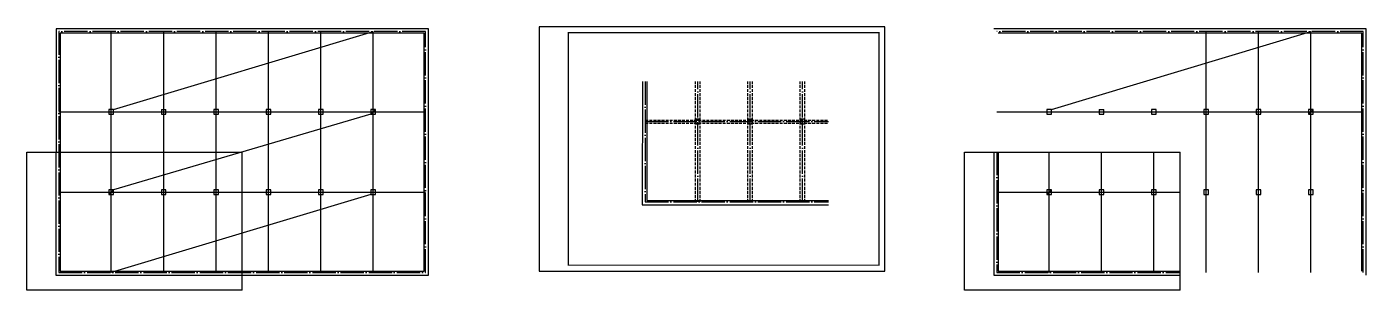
# Model space of a CAD drawing. Extents: x 35468 to 150561, y 86477 to 109128.
import ezdxf

# ---------------------------------------------------------------- set-up
doc = ezdxf.new("R2010")
doc.units = 0
doc.header["$LTSCALE"] = 1000
doc.header["$MEASUREMENT"] = 0
doc.linetypes.add('DASH', pattern=[0.35, 0.25, -0.1])
doc.linetypes.add('DOTE', pattern=[2.42, 2, -0.2, 0.02, -0.2])
doc.layers.add('PUB_TITLE', color=4, linetype='Continuous')

msp = doc.modelspace()

# ---------------------------------------------------------------- linework, layer by layer
at = {"linetype": 'Continuous'}
for p, q in [((37980, 108958), (37973, 87758)), ((69980, 108958), (37980, 108958)), ((38350, 108588), (38350, 88128)), ((69610, 108588), (38350, 108588)), ((69610, 88128), (69610, 108588)), ((69980, 87758), (69980, 108958)), ((150561, 108958), (118561, 108958)), ((150191, 108588), (118931, 108588)), ((150191, 88128), (150191, 108588)), ((150561, 87758), (150561, 108958)), ((88366, 104422), (88359, 93822)), ((88736, 104422), (88736, 94192)), ((118561, 98358), (118554, 87758)), ((118931, 98358), (118931, 88128)), ((88359, 93822), (104366, 93822)), ((88736, 94192), (104366, 94192)), ((37973, 87758), (69980, 87758)), ((38350, 88128), (69610, 88128)), ((118554, 87758), (134561, 87758)), ((118931, 88128), (134561, 88128))]:
    msp.add_line(p, q, dxfattribs=at)
at = {"linetype": 'DOTE'}
for p, q in [((69730, 108708), (38230, 108708)), ((38230, 108708), (38230, 88008)), ((69730, 88008), (69730, 108708)), ((150311, 108708), (118811, 108708)), ((150311, 88008), (150311, 108708)), ((88616, 104422), (88616, 94072)), ((93116, 94072), (93116, 104422)), ((97616, 94072), (97616, 104422)), ((102116, 94072), (102116, 104422)), ((88616, 100972), (104366, 100972)), ((118811, 98358), (118811, 88008)), ((88616, 94072), (104366, 94072)), ((38230, 88008), (69730, 88008)), ((118811, 88008), (134561, 88008))]:
    msp.add_line(p, q, dxfattribs=at)
for p, q in [((42730, 88008), (42730, 108708)), ((42930, 102008), (65230, 108708)), ((47230, 88008), (47230, 108708)), ((51730, 88008), (51730, 108708)), ((56230, 88008), (56230, 108708)), ((60730, 88008), (60730, 108708)), ((65230, 88008), (65230, 108708)), ((123511, 102008), (145811, 108708)), ((136811, 88008), (136811, 108708)), ((141311, 88008), (141311, 108708)), ((145811, 88008), (145811, 108708)), ((38230, 101808), (69730, 101808)), ((42930, 102008), (42530, 102008)), ((42530, 102008), (42530, 101608)), ((42530, 101608), (42930, 101608)), ((42930, 101608), (42930, 102008)), ((65030, 101608), (42930, 95108)), ((47030, 102008), (47030, 101608)), ((47030, 102008), (47430, 102008)), ((47030, 101608), (47430, 101608)), ((47430, 101608), (47430, 102008)), ((51930, 102008), (51530, 102008)), ((51530, 102008), (51530, 101608)), ((51530, 101608), (51930, 101608)), ((51930, 101608), (51930, 102008)), ((56430, 102008), (56030, 102008)), ((56030, 102008), (56030, 101608)), ((56030, 101608), (56430, 101608)), ((56430, 101608), (56430, 102008)), ((60930, 102008), (60530, 102008)), ((60530, 102008), (60530, 101608)), ((60530, 101608), (60930, 101608)), ((60930, 101608), (60930, 102008)), ((65430, 102008), (65030, 102008)), ((65030, 102008), (65030, 101608)), ((65030, 101608), (65430, 102008)), ((65030, 101608), (65430, 101608)), ((65430, 101608), (65430, 102008)), ((118811, 101808), (150311, 101808)), ((123511, 102008), (123111, 102008)), ((123111, 102008), (123111, 101608)), ((123111, 101608), (123511, 101608)), ((123511, 101608), (123511, 102008)), ((127611, 102008), (127611, 101608)), ((127611, 102008), (128011, 102008)), ((127611, 101608), (128011, 101608)), ((128011, 101608), (128011, 102008)), ((132511, 102008), (132111, 102008)), ((132111, 102008), (132111, 101608)), ((132111, 101608), (132511, 101608)), ((132511, 101608), (132511, 102008)), ((137011, 102008), (136611, 102008)), ((136611, 102008), (136611, 101608)), ((136611, 101608), (137011, 101608)), ((137011, 101608), (137011, 102008)), ((141511, 102008), (141111, 102008)), ((141111, 102008), (141111, 101608)), ((141111, 101608), (141511, 101608)), ((141511, 101608), (141511, 102008)), ((146011, 102008), (145611, 102008)), ((145611, 102008), (145611, 101608)), ((145611, 101608), (146011, 102008)), ((145611, 101608), (146011, 101608)), ((146011, 101608), (146011, 102008)), ((93316, 101172), (92916, 101172)), ((92916, 101172), (92916, 100772)), ((92916, 100772), (93316, 100772)), ((93316, 100772), (93316, 101172)), ((97816, 101172), (97416, 101172)), ((97416, 101172), (97416, 100772)), ((97416, 100772), (97816, 100772)), ((97816, 100772), (97816, 101172)), ((102316, 101172), (101916, 101172)), ((101916, 101172), (101916, 100772)), ((101916, 100772), (102316, 100772)), ((102316, 100772), (102316, 101172)), ((35468, 98358), (53980, 98358)), ((35468, 86477), (35468, 98358)), ((53980, 86477), (53980, 98358)), ((116049, 98358), (134561, 98358)), ((116049, 86477), (116049, 98358)), ((123311, 88008), (123311, 98358)), ((127811, 88008), (127811, 98358)), ((132311, 88008), (132311, 98358)), ((134561, 86477), (134561, 98358)), ((38230, 94908), (69730, 94908)), ((42930, 95108), (42530, 95108)), ((42530, 95108), (42530, 94708)), ((42930, 95108), (42530, 94708)), ((42530, 94708), (42930, 94708)), ((65030, 94708), (42730, 88008)), ((42930, 94708), (42930, 95108)), ((47430, 95108), (47030, 95108)), ((47030, 95108), (47030, 94708)), ((47030, 94708), (47430, 94708)), ((47430, 94708), (47430, 95108)), ((51930, 95108), (51530, 95108)), ((51530, 95108), (51530, 94708)), ((51530, 94708), (51930, 94708)), ((51930, 94708), (51930, 95108)), ((56430, 95108), (56030, 95108)), ((56030, 95108), (56030, 94708)), ((56030, 94708), (56430, 94708)), ((56430, 94708), (56430, 95108)), ((60930, 95108), (60530, 95108)), ((60530, 95108), (60530, 94708)), ((60530, 94708), (60930, 94708)), ((60930, 94708), (60930, 95108)), ((65430, 95108), (65030, 95108)), ((65030, 95108), (65030, 94708)), ((65030, 94708), (65430, 94708)), ((65430, 94708), (65430, 95108)), ((118811, 94908), (134561, 94908)), ((123511, 95108), (123111, 95108)), ((123111, 95108), (123111, 94708)), ((123511, 95108), (123111, 94708)), ((123111, 94708), (123511, 94708)), ((123511, 94708), (123511, 95108)), ((128011, 95108), (127611, 95108)), ((127611, 95108), (127611, 94708)), ((127611, 94708), (128011, 94708)), ((128011, 94708), (128011, 95108)), ((132511, 95108), (132111, 95108)), ((132111, 95108), (132111, 94708)), ((132111, 94708), (132511, 94708)), ((132511, 94708), (132511, 95108)), ((137011, 95108), (136611, 95108)), ((136611, 95108), (136611, 94708)), ((136611, 94708), (137011, 94708)), ((137011, 94708), (137011, 95108)), ((141511, 95108), (141111, 95108)), ((141111, 95108), (141111, 94708)), ((141111, 94708), (141511, 94708)), ((141511, 94708), (141511, 95108)), ((146011, 95108), (145611, 95108)), ((145611, 95108), (145611, 94708)), ((145611, 94708), (146011, 94708)), ((146011, 94708), (146011, 95108)), ((53980, 86477), (35468, 86477)), ((134561, 86477), (116049, 86477))]:
    msp.add_line(p, q)
at = {"linetype": 'DASH'}
for p, q in [((92916, 94072), (92916, 104422)), ((93316, 94072), (93316, 104422)), ((97416, 94072), (97416, 104422)), ((97816, 94072), (97816, 104422)), ((101916, 94072), (101916, 104422)), ((102316, 94072), (102316, 104422)), ((88616, 101097), (104366, 101097)), ((88616, 100847), (104366, 100847))]:
    msp.add_line(p, q, dxfattribs=at)
at = {"layer": 'PUB_TITLE'}
msp.add_lwpolyline([(79501, 88128), (109201, 88128), (109201, 109128), (79501, 109128)], close=True, dxfattribs=at)
at = {"layer": 'PUB_TITLE', "const_width": 100}
msp.add_lwpolyline([(82001, 88628), (108701, 88628), (108701, 108628), (82001, 108628)], close=True, dxfattribs=at)

doc.saveas('drawing.dxf')
